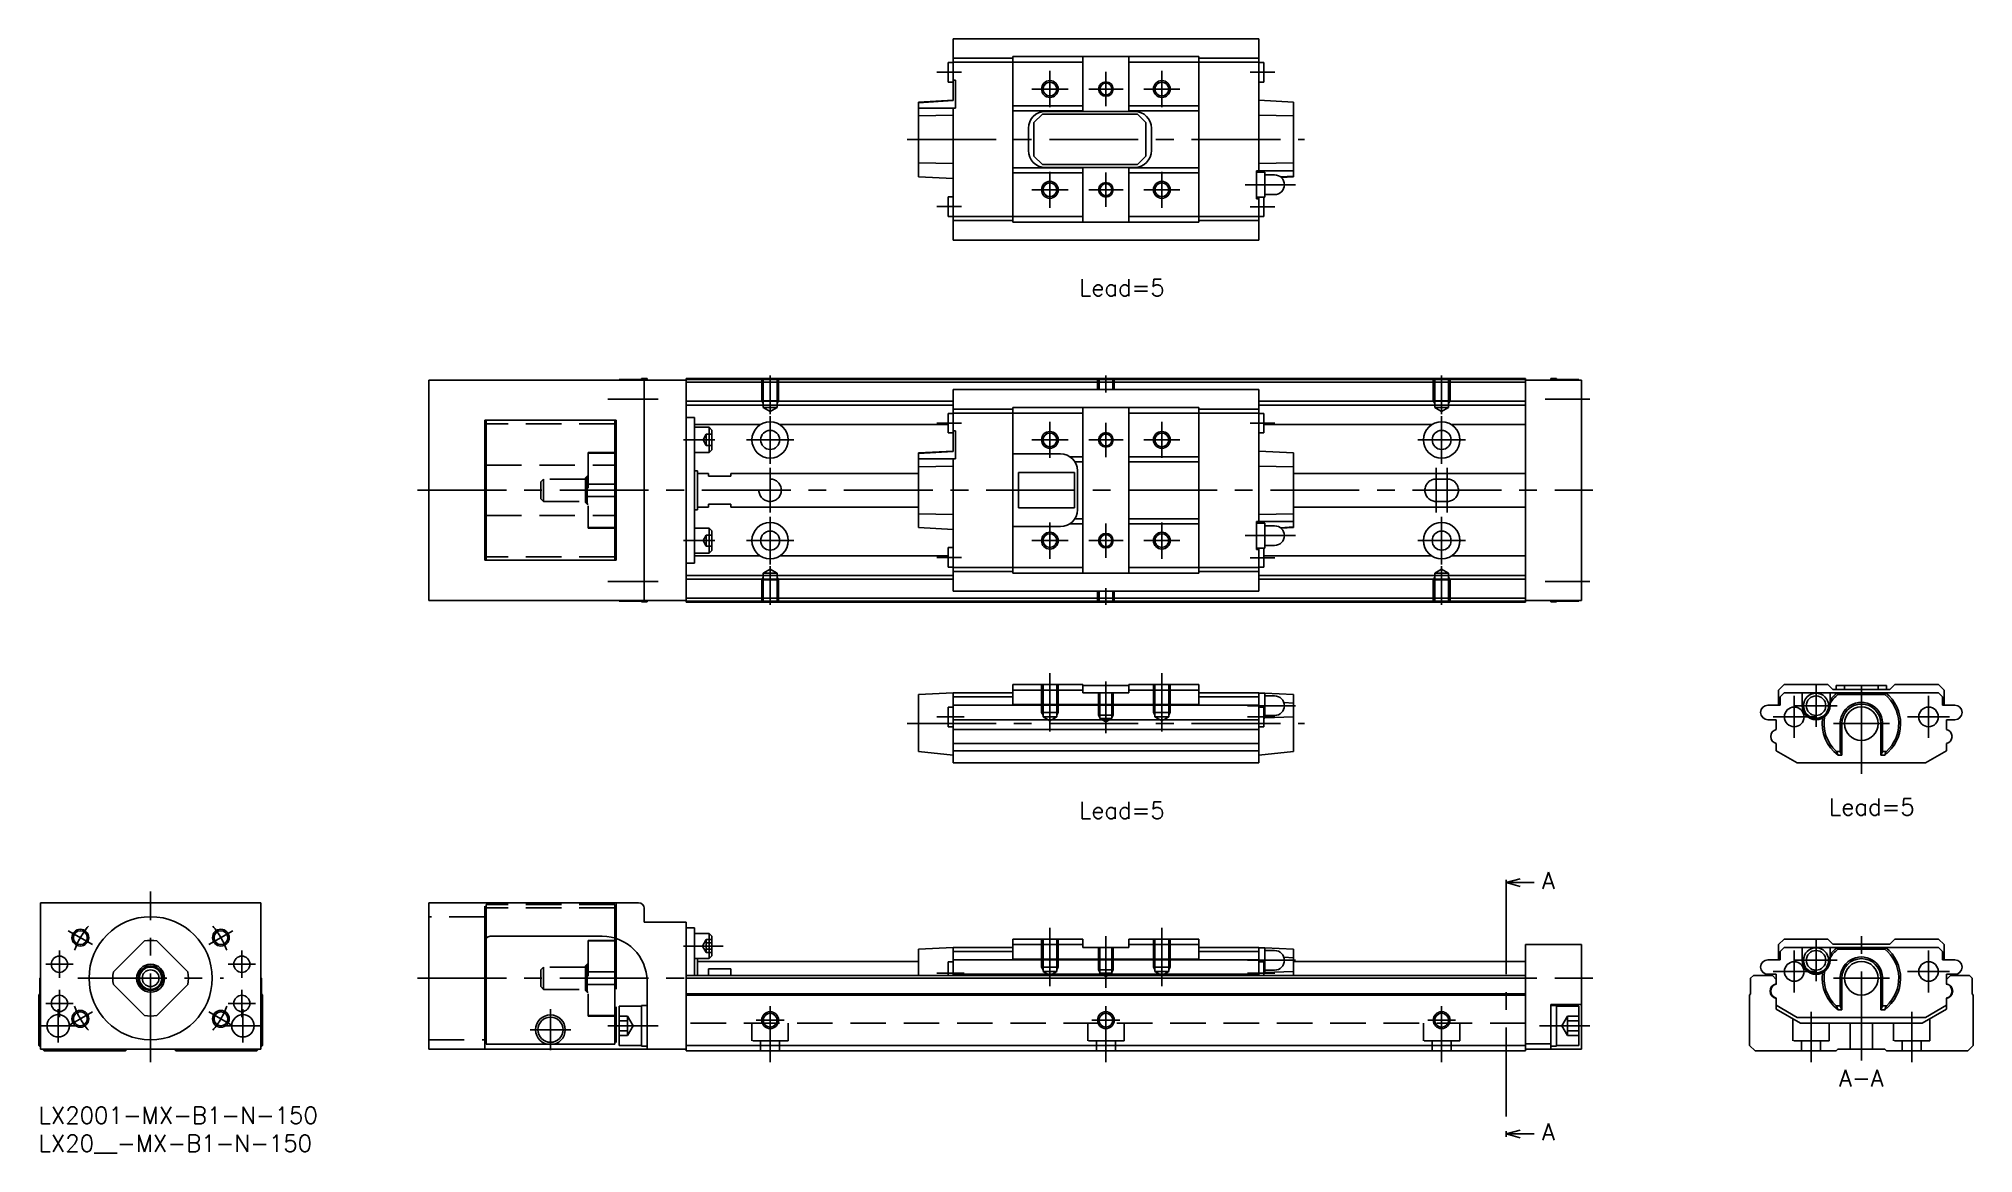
# Model space of a CAD drawing. Extents: x 0 to 346, y -8 to 191.
import ezdxf

# ---------------------------------------------------------------- set-up
doc = ezdxf.new("R2010")
doc.units = 0
doc.header["$LTSCALE"] = 0.5
doc.linetypes.add('CENTER', pattern=[50.8, 31.75, -6.35, 6.35, -6.35])
doc.linetypes.add('DASHED', pattern=[19.05, 12.7, -6.35])
for name, color, linetype in [('MSM_CENTER', 1, 'CENTER'), ('MSM_CONTINUOUS', 7, 'CONTINUOUS'), ('MSM_DASHED', 4, 'DASHED'), ('MSM_NARROW', 5, 'CONTINUOUS'), ('MSM_PART_NUMBER', 7, 'CONTINUOUS')]:
    doc.layers.add(name, color=color, linetype=linetype)
doc.styles.get("Standard").update_dxf_attribs({"font": 'txt.shx', "height": 1, "bigfont": 'bigfont.shx'})

# ---------------------------------------------------------------- blocks, each defined once
blk = doc.blocks.new('*U2')
at = {"layer": 'MSM_PART_NUMBER'}
blk.add_text('LX2001-MX-B1-N-150', height=3, dxfattribs=at).set_placement((0, -3))
blk = doc.blocks.new('*U3')
at = {"layer": 'MSM_PART_NUMBER'}
blk.add_text('LX20__-MX-B1-N-150', height=3, dxfattribs=at).set_placement((0, -8))

msp = doc.modelspace()

# ---------------------------------------------------------------- linework, layer by layer
at = {"layer": 'MSM_CENTER'}
for p, q in [((160.5, 184.9), (164.9, 184.9)), ((180.7, 178.67), (180.7, 185.13)), ((190.7, 178.84), (190.7, 184.96)), ((200.7, 178.67), (200.7, 185.13)), ((216.5, 184.9), (220.9, 184.9)), ((183.93, 181.9), (177.47, 181.9)), ((193.76, 181.9), (187.64, 181.9)), ((203.93, 181.9), (197.47, 181.9)), ((155.2, 172.9), (226.2, 172.9)), ((180.7, 160.67), (180.7, 167.13)), ((190.7, 160.84), (190.7, 166.96)), ((200.7, 160.67), (200.7, 167.13)), ((183.93, 163.9), (177.47, 163.9)), ((193.76, 163.9), (187.64, 163.9)), ((203.93, 163.9), (197.47, 163.9)), ((224.6, 164.8), (215.6, 164.8)), ((160.5, 160.9), (164.9, 160.9)), ((216.5, 160.85), (220.9, 160.85)), ((130.7, 130.7), (130.7, 123.79)), ((190.7, 130.7), (190.7, 127.7)), ((250.7, 130.7), (250.7, 123.79)), ((101.7, 126.5), (110.7, 126.5)), ((269.2, 126.5), (277.2, 126.5)), ((130.7, 114.95), (130.7, 123.45)), ((160.5, 122.2), (164.9, 122.2)), ((180.7, 115.97), (180.7, 122.43)), ((190.7, 116.14), (190.7, 122.26)), ((200.7, 115.97), (200.7, 122.43)), ((216.5, 122.2), (220.9, 122.2)), ((250.7, 114.95), (250.7, 123.45)), ((115.2, 119.2), (120.8, 119.2)), ((126.45, 119.2), (134.95, 119.2)), ((183.93, 119.2), (177.47, 119.2)), ((193.76, 119.2), (187.64, 119.2)), ((203.93, 119.2), (197.47, 119.2)), ((246.45, 119.2), (254.95, 119.2)), ((130.7, 114.2), (130.7, 106.2)), ((249.7, 114.2), (249.7, 106.2)), ((251.7, 114.2), (251.7, 106.2)), ((67.7, 110.2), (277.7, 110.2)), ((130.7, 96.95), (130.7, 105.45)), ((180.7, 97.97), (180.7, 104.43)), ((190.7, 98.14), (190.7, 104.26)), ((200.7, 97.97), (200.7, 104.43)), ((250.7, 96.95), (250.7, 105.45)), ((115.2, 101.2), (120.8, 101.2)), ((126.45, 101.2), (134.95, 101.2)), ((183.93, 101.2), (177.47, 101.2)), ((193.76, 101.2), (187.64, 101.2)), ((203.93, 101.2), (197.47, 101.2)), ((224.6, 102.1), (215.6, 102.1)), ((246.45, 101.2), (254.95, 101.2)), ((160.5, 98.2), (164.9, 98.2)), ((216.5, 98.15), (220.9, 98.15)), ((101.7, 93.9), (110.7, 93.9)), ((130.7, 96.61), (130.7, 89.7)), ((250.7, 96.61), (250.7, 89.7)), ((269.2, 93.9), (277.2, 93.9)), ((190.7, 92.7), (190.7, 89.7)), ((180.7, 77.5), (180.7, 67.1)), ((200.7, 77.5), (200.7, 67.1)), ((325.7, 59.55), (325.7, 77.35)), ((190.7, 76), (190.7, 66.8)), ((313.7, 65.95), (313.7, 73.45)), ((317.6, 67.95), (317.6, 75.45)), ((337.7, 65.95), (337.7, 73.45)), ((160.5, 69.7), (165.4, 69.7)), ((224.6, 71.7), (216, 71.7)), ((216, 69.7), (220.9, 69.7)), ((309.95, 69.7), (317.45, 69.7)), ((313.85, 71.7), (321.35, 71.7)), ((333.95, 69.7), (341.45, 69.7)), ((155.2, 68.5), (226.2, 68.5)), ((320.7, 68.5), (330.7, 68.5)), ((20, 8), (20, 38.5)), ((262.2, 39.58), (262.2, -4.33)), ((5.28, 31.5), (9.61, 29)), ((34.72, 31.5), (30.39, 29)), ((180.7, 32), (180.7, 21.6)), ((200.7, 32), (200.7, 21.6)), ((3.7, 23.05), (3.7, 27.95)), ((36.3, 23.05), (36.3, 27.95)), ((115.2, 28.75), (122.3, 28.75)), ((190.7, 30.5), (190.7, 21.3)), ((313.7, 20.45), (313.7, 27.95)), ((317.6, 22.45), (317.6, 29.95)), ((325.7, 8.3), (325.7, 31.1)), ((337.7, 20.45), (337.7, 27.95)), ((1.25, 25.5), (6.15, 25.5)), ((33.85, 25.5), (38.75, 25.5)), ((224.6, 26.2), (216, 26.2)), ((309.95, 24.2), (317.45, 24.2)), ((313.85, 26.2), (321.35, 26.2)), ((333.95, 24.2), (341.45, 24.2)), ((3.7, 16.05), (3.7, 20.95)), ((7, 23), (33, 23)), ((36.3, 16.05), (36.3, 20.95)), ((67.7, 23), (277.7, 23)), ((160.5, 23.88), (165.4, 23.88)), ((216, 23.88), (220.9, 23.88)), ((320.7, 23), (330.7, 23)), ((1.25, 18.5), (6.15, 18.5)), ((3.5, 11.5), (3.5, 17.5)), ((33.85, 18.5), (38.75, 18.5)), ((36.5, 11.5), (36.5, 17.5)), ((91.45, 10.15), (91.45, 17.45)), ((130.7, 8), (130.7, 18)), ((190.7, 8), (190.7, 18)), ((250.7, 8), (250.7, 18)), ((0.5, 14.5), (6.5, 14.5)), ((9.61, 17), (5.28, 14.5)), ((30.39, 17), (34.72, 14.5)), ((33.5, 14.5), (39.5, 14.5)), ((101.7, 14.5), (110.7, 14.5)), ((128.2, 15.5), (133.2, 15.5)), ((188.2, 15.5), (193.2, 15.5)), ((248.2, 15.5), (253.2, 15.5)), ((268.2, 14.5), (277.2, 14.5)), ((316.7, 8), (316.7, 17)), ((334.7, 8), (334.7, 17)), ((87.8, 13.8), (95.1, 13.8))]:
    msp.add_line(p, q, dxfattribs=at)
for start, end in [(140.1188, 159.8812), (20.1188, 39.8812), (200.1188, 219.8812), (320.1188, 339.8812)]:
    msp.add_arc((20, 23), 14.5, start, end, dxfattribs=at)
at = {"layer": 'MSM_CONTINUOUS'}
for p, q in [((163.4, 190.9), (163.4, 179.83)), ((218, 190.9), (163.4, 190.9)), ((218, 190.9), (218, 167.3)), ((174.1, 187.4), (163.4, 187.4)), ((174.1, 186.69), (163.4, 186.69)), ((207.3, 187.7), (174.1, 187.7)), ((174.1, 187.7), (174.1, 158.1)), ((186.6, 186.7), (174.1, 186.7)), ((186.6, 177.9), (186.6, 187.7)), ((194.8, 187.7), (194.8, 177.9)), ((207.3, 186.7), (194.8, 186.7)), ((207.3, 187.7), (207.3, 158.1)), ((218, 187.4), (207.3, 187.4)), ((218, 186.69), (207.3, 186.69)), ((162.5, 186.65), (162.5, 183.15)), ((163.4, 186.65), (162.5, 186.65)), ((163.8, 183.5), (163.4, 183.5)), ((163.8, 183.5), (163.8, 178.5)), ((218.9, 186.65), (218, 186.65)), ((218.9, 186.65), (218.9, 183.15)), ((163.4, 179.9), (157.2, 179.58)), ((163.4, 179.83), (157.2, 179.46)), ((162.5, 183.15), (163.4, 183.15)), ((218, 183.15), (218.9, 183.15)), ((224.2, 179.58), (218, 179.9)), ((157.2, 166.22), (157.2, 179.58)), ((157.2, 178.5), (163.8, 178.5)), ((163.4, 177.23), (157.2, 177.09)), ((163.4, 178.5), (163.4, 154.9)), ((186.6, 178.9), (174.1, 178.9)), ((186.6, 178), (174.1, 178)), ((179.35, 177.4), (177.85, 175.9)), ((196.35, 177.4), (179.35, 177.4)), ((179.85, 177.9), (195.85, 177.9)), ((207.3, 178.9), (194.8, 178.9)), ((207.3, 178), (194.8, 178)), ((197.85, 175.9), (196.35, 177.4)), ((224.2, 177.09), (218, 177.23)), ((224.2, 179.58), (224.2, 166.22)), ((176.85, 170.9), (176.85, 174.9)), ((177.85, 175.9), (177.85, 169.9)), ((197.85, 169.9), (197.85, 175.9)), ((198.85, 174.9), (198.85, 170.9)), ((177.85, 169.9), (179.35, 168.4)), ((196.35, 168.4), (197.85, 169.9)), ((157.2, 168.71), (163.4, 168.57)), ((157.2, 166.22), (163.4, 165.9)), ((186.6, 167.8), (174.1, 167.8)), ((186.6, 166.9), (174.1, 166.9)), ((179.35, 168.4), (196.35, 168.4)), ((195.85, 167.9), (179.85, 167.9)), ((186.6, 158.1), (186.6, 167.9)), ((194.8, 167.9), (194.8, 158.1)), ((207.3, 167.8), (194.8, 167.8)), ((207.3, 166.9), (194.8, 166.9)), ((224.2, 167.3), (217.6, 167.3)), ((217.6, 167.3), (217.6, 162.3)), ((219.1, 167.05), (217.6, 167.05)), ((218, 168.57), (224.2, 168.71)), ((219.1, 162.55), (219.1, 167.05)), ((220.85, 166.55), (219.1, 166.55)), ((221.9, 166.2), (224.2, 166.34)), ((222.01, 166.11), (224.2, 166.22)), ((162.5, 162.65), (162.5, 159.15)), ((163.4, 162.65), (162.5, 162.65)), ((217.6, 162.55), (219.1, 162.55)), ((218, 162.55), (218, 154.9)), ((218.9, 162.55), (218.9, 159.15)), ((219.1, 163.05), (220.85, 163.05)), ((162.5, 159.15), (163.4, 159.15)), ((174.1, 159.11), (163.4, 159.11)), ((186.6, 159.1), (174.1, 159.1)), ((207.3, 159.1), (194.8, 159.1)), ((218, 159.11), (207.3, 159.11)), ((218, 162.3), (217.6, 162.3)), ((218, 159.15), (218.9, 159.15)), ((174.1, 158.4), (163.4, 158.4)), ((207.3, 158.1), (174.1, 158.1)), ((218, 158.4), (207.3, 158.4)), ((163.4, 154.9), (218, 154.9)), ((69.7, 90.5), (69.7, 129.9)), ((115.7, 129.9), (69.7, 129.9)), ((103.7, 130), (103.7, 129.9)), ((107.7, 130), (103.7, 130)), ((107.7, 130.15), (107.7, 129.9)), ((108.7, 130.15), (107.7, 130.15)), ((108.2, 90.5), (108.2, 129.9)), ((108.7, 130.15), (108.7, 129.9)), ((115.7, 130.2), (115.7, 90.2)), ((265.7, 130.2), (115.7, 130.2)), ((265.7, 130), (115.7, 130)), ((265.7, 129.5), (115.7, 129.5)), ((163.4, 128.2), (163.4, 117.13)), ((218, 128.2), (163.4, 128.2)), ((218, 128.2), (218, 104.6)), ((265.7, 130.2), (265.7, 90.2)), ((275.7, 129.9), (265.7, 129.9)), ((270.2, 129.9), (270.2, 130.15)), ((270.2, 130.15), (271.2, 130.15)), ((271.2, 129.9), (271.2, 130.15)), ((271.2, 130), (275.2, 130)), ((275.2, 129.9), (275.2, 130)), ((275.7, 129.9), (275.7, 90.5)), ((163.4, 126.1), (115.7, 126.1)), ((163.4, 125.4), (115.7, 125.4)), ((174.1, 124.7), (163.4, 124.7)), ((207.3, 125), (174.1, 125)), ((174.1, 125), (174.1, 95.4)), ((186.6, 95.4), (186.6, 125)), ((194.8, 125), (194.8, 95.4)), ((207.3, 125), (207.3, 95.4)), ((218, 124.7), (207.3, 124.7)), ((265.7, 126.1), (218, 126.1)), ((265.7, 125.4), (218, 125.4)), ((79.7, 97.7), (79.7, 122.7)), ((79.7, 122.7), (103.2, 122.7)), ((79.95, 122.7), (79.95, 97.7)), ((102.95, 122.7), (102.95, 97.7)), ((103.2, 122.7), (103.2, 97.7)), ((117.2, 123.2), (115.7, 123.2)), ((117.2, 97.2), (117.2, 123.2)), ((128.95, 121.94), (117.2, 121.94)), ((119.8, 121.45), (117.2, 121.45)), ((119.8, 121.45), (119.8, 116.95)), ((120.3, 120.95), (119.8, 121.45)), ((162.5, 121.94), (132.45, 121.94)), ((162.5, 123.95), (162.5, 120.45)), ((163.4, 123.95), (162.5, 123.95)), ((174.1, 123.99), (163.4, 123.99)), ((186.6, 124), (174.1, 124)), ((207.3, 124), (194.8, 124)), ((218, 123.99), (207.3, 123.99)), ((218.9, 123.95), (218, 123.95)), ((218.9, 123.95), (218.9, 120.45)), ((248.95, 121.94), (218.9, 121.94)), ((265.7, 121.94), (252.45, 121.94)), ((120.3, 120.95), (120.3, 117.45)), ((162.5, 120.45), (163.4, 120.45)), ((163.8, 120.8), (163.4, 120.8)), ((163.8, 120.8), (163.8, 115.8)), ((218, 120.45), (218.9, 120.45)), ((79.7, 114.7), (79.95, 114.7)), ((103.2, 116.95), (102.95, 116.95)), ((103.2, 116.86), (102.95, 116.86)), ((117.2, 116.95), (119.8, 116.95)), ((119.8, 116.95), (120.3, 117.45)), ((163.4, 117.2), (157.2, 116.88)), ((163.4, 117.13), (157.2, 116.76)), ((157.2, 103.52), (157.2, 116.88)), ((163.8, 115.8), (157.2, 115.8)), ((163.4, 114.53), (157.2, 114.39)), ((163.4, 115.8), (163.4, 92.2)), ((182.6, 116.7), (174.1, 116.7)), ((186.6, 116.2), (184.26, 116.2)), ((186.6, 115.3), (185.14, 115.3)), ((207.3, 116.2), (194.8, 116.2)), ((207.3, 115.3), (194.8, 115.3)), ((224.2, 116.88), (218, 117.2)), ((224.2, 114.39), (218, 114.53)), ((224.2, 116.88), (224.2, 103.52)), ((102.95, 111.32), (103.2, 111.32)), ((117.7, 113.7), (117.2, 113.7)), ((117.7, 113.7), (117.7, 106.7)), ((119.7, 113.2), (117.7, 113.2)), ((119.7, 113.2), (119.7, 112.7)), ((123.7, 112.7), (119.7, 112.7)), ((123.7, 113.2), (123.7, 112.7)), ((157.2, 113.2), (123.7, 113.2)), ((175.1, 113.36), (175.1, 107.04)), ((185.1, 113.36), (175.1, 113.36)), ((185.1, 113.36), (185.1, 107.04)), ((185.6, 113.7), (185.6, 106.7)), ((265.7, 113.2), (224.2, 113.2)), ((103.2, 109.08), (102.95, 109.08)), ((117.7, 107.2), (119.7, 107.2)), ((119.7, 107.7), (123.7, 107.7)), ((119.7, 107.7), (119.7, 107.2)), ((123.7, 107.7), (123.7, 107.2)), ((123.7, 107.2), (157.2, 107.2)), ((224.2, 107.2), (265.7, 107.2)), ((79.7, 105.7), (79.95, 105.7)), ((117.2, 106.7), (117.7, 106.7)), ((157.2, 106.01), (163.4, 105.87)), ((175.1, 107.04), (185.1, 107.04)), ((186.6, 104.2), (184.26, 104.2)), ((186.6, 105.1), (185.14, 105.1)), ((207.3, 105.1), (194.8, 105.1)), ((207.3, 104.2), (194.8, 104.2)), ((224.2, 104.6), (217.6, 104.6)), ((217.6, 104.6), (217.6, 99.6)), ((219.1, 104.35), (217.6, 104.35)), ((218, 105.87), (224.2, 106.01)), ((219.1, 99.85), (219.1, 104.35)), ((220.85, 103.85), (219.1, 103.85)), ((102.95, 103.54), (103.2, 103.54)), ((102.95, 103.45), (103.2, 103.45)), ((119.8, 103.45), (117.2, 103.45)), ((120.3, 102.95), (119.8, 103.45)), ((119.8, 103.45), (119.8, 98.95)), ((120.3, 102.95), (120.3, 99.45)), ((157.2, 103.52), (163.4, 103.2)), ((174.1, 103.7), (182.6, 103.7)), ((219.1, 100.35), (220.85, 100.35)), ((221.9, 103.5), (224.2, 103.64)), ((222.01, 103.41), (224.2, 103.52)), ((103.2, 97.7), (79.7, 97.7)), ((117.2, 97.2), (115.7, 97.2)), ((117.2, 98.95), (119.8, 98.95)), ((128.95, 98.46), (117.2, 98.46)), ((119.8, 98.95), (120.3, 99.45)), ((162.5, 98.46), (132.45, 98.46)), ((162.5, 99.95), (162.5, 96.45)), ((163.4, 99.95), (162.5, 99.95)), ((217.6, 99.85), (219.1, 99.85)), ((218, 99.6), (217.6, 99.6)), ((218, 99.85), (218, 92.2)), ((218.9, 99.85), (218.9, 96.45)), ((248.95, 98.46), (218.9, 98.46)), ((265.7, 98.46), (252.45, 98.46)), ((163.4, 95), (115.7, 95)), ((163.4, 94.3), (115.7, 94.3)), ((162.5, 96.45), (163.4, 96.45)), ((174.1, 96.41), (163.4, 96.41)), ((174.1, 95.7), (163.4, 95.7)), ((186.6, 96.4), (174.1, 96.4)), ((207.3, 95.4), (174.1, 95.4)), ((207.3, 96.4), (194.8, 96.4)), ((218, 96.41), (207.3, 96.41)), ((218, 95.7), (207.3, 95.7)), ((218, 96.45), (218.9, 96.45)), ((265.7, 95), (218, 95)), ((265.7, 94.3), (218, 94.3)), ((115.7, 90.5), (69.7, 90.5)), ((103.7, 90.5), (103.7, 90.4)), ((103.7, 90.4), (107.7, 90.4)), ((107.7, 90.5), (107.7, 90.25)), ((107.7, 90.25), (108.7, 90.25)), ((108.7, 90.5), (108.7, 90.25)), ((265.7, 90.9), (115.7, 90.9)), ((265.7, 90.4), (115.7, 90.4)), ((265.7, 90.2), (115.7, 90.2)), ((163.4, 92.2), (218, 92.2)), ((275.7, 90.5), (265.7, 90.5)), ((270.2, 90.5), (270.2, 90.25)), ((270.2, 90.25), (271.2, 90.25)), ((271.2, 90.5), (271.2, 90.25)), ((271.2, 90.4), (275.2, 90.4)), ((275.2, 90.5), (275.2, 90.4)), ((157.2, 73.7), (163.4, 74)), ((157.2, 63.54), (157.2, 73.7)), ((174.1, 74), (163.4, 74)), ((163.4, 74), (163.4, 61.5)), ((174.1, 73.29), (163.4, 73.29)), ((186.6, 75.5), (174.1, 75.5)), ((174.1, 75.5), (174.1, 71.93)), ((186.6, 74.5), (174.1, 74.5)), ((186.6, 74), (186.6, 75.5)), ((186.6, 75.3), (194.8, 75.3)), ((186.6, 74), (194.8, 74)), ((207.3, 75.5), (194.8, 75.5)), ((194.8, 75.5), (194.8, 74)), ((207.3, 74.5), (194.8, 74.5)), ((207.3, 75.5), (207.3, 71.93)), ((218, 74), (207.3, 74)), ((218, 73.29), (207.3, 73.29)), ((218, 74), (219.02, 73.95)), ((218, 74), (218, 61.5)), ((219.1, 73.95), (218, 73.95)), ((219.1, 73.95), (224.2, 73.7)), ((219.1, 69.45), (219.1, 73.95)), ((220.85, 73.45), (219.1, 73.45)), ((224.2, 73.7), (224.2, 63.54)), ((311.9, 75.5), (310.9, 74.5)), ((310.9, 74.5), (310.9, 71.93)), ((311.91, 74), (311.2, 73.29)), ((311.2, 73.29), (311.2, 71.8)), ((319.7, 75.5), (311.9, 75.5)), ((339.49, 74), (311.91, 74)), ((315.1, 71.7), (315.1, 74)), ((320.6, 74.6), (319.7, 75.5)), ((320.1, 74), (320.1, 71.7)), ((330.8, 74.6), (320.6, 74.6)), ((321.2, 74.6), (321.2, 75.3)), ((321.2, 75.3), (330.2, 75.3)), ((321.37, 74), (321.51, 73.7)), ((329.89, 73.7), (321.51, 73.7)), ((322.7, 74.6), (322.7, 75.3)), ((328.7, 74.6), (328.7, 75.3)), ((329.89, 73.7), (330.03, 74)), ((330.2, 74.6), (330.2, 75.3)), ((331.7, 75.5), (330.8, 74.6)), ((339.5, 75.5), (331.7, 75.5)), ((340.2, 73.29), (339.49, 74)), ((340.5, 74.5), (339.5, 75.5)), ((340.2, 71.8), (340.2, 73.29)), ((340.5, 71.93), (340.5, 74.5)), ((163.4, 71.45), (162.5, 71.45)), ((162.5, 71.45), (162.5, 67.95)), ((218, 71.8), (163.4, 71.8)), ((218, 69.2), (163.4, 69.2)), ((207.3, 71.93), (174.1, 71.93)), ((218.9, 71.45), (218, 71.45)), ((218.9, 71.45), (218.9, 67.95)), ((218.9, 69.45), (219.1, 69.45)), ((219.1, 69.95), (220.85, 69.95)), ((219.1, 69.53), (224.2, 69.73)), ((224.2, 72.13), (222.5, 72.29)), ((311.2, 71.8), (309, 71.8)), ((309, 69.2), (310.5, 69.2)), ((310.5, 69.2), (310.5, 67.46)), ((310.9, 71.93), (311.2, 71.93)), ((340.2, 71.93), (340.5, 71.93)), ((342.4, 71.8), (340.2, 71.8)), ((340.9, 67.46), (340.9, 69.2)), ((340.9, 69.2), (342.4, 69.2)), ((162.5, 67.95), (163.4, 67.95)), ((218, 67.46), (163.4, 67.46)), ((218, 67.95), (218.9, 67.95)), ((321.91, 68.18), (321.91, 63.54)), ((322.2, 68.5), (322.2, 62.88)), ((329.2, 68.5), (329.2, 62.88)), ((329.49, 63.54), (329.49, 68.18)), ((163.4, 62.88), (157.2, 63.54)), ((218, 64.94), (163.4, 64.94)), ((218, 63.66), (163.4, 63.66)), ((224.2, 63.54), (218, 62.88)), ((310.5, 64.94), (310.5, 63.66)), ((310.5, 63.66), (314.24, 61.5)), ((321.91, 63.54), (321.23, 63.54)), ((322.2, 62.88), (321.53, 62.88)), ((321.91, 63.54), (322.2, 62.88)), ((329.2, 62.88), (329.49, 63.54)), ((329.87, 62.88), (329.2, 62.88)), ((330.17, 63.54), (329.49, 63.54)), ((337.16, 61.5), (340.9, 63.66)), ((340.9, 63.66), (340.9, 64.94)), ((218, 61.5), (163.4, 61.5)), ((314.24, 61.5), (337.16, 61.5)), ((262.2, 40.08), (264.7, 40.75)), ((262.2, 40.58), (262.2, 39.58)), ((264.7, 39.41), (262.2, 40.08)), ((262.2, 40.08), (267.2, 40.08)), ((39.7, 36.5), (0.3, 36.5)), ((0.3, 36.5), (0.3, 10.3)), ((39.7, 36.5), (39.7, 10.3)), ((107.2, 36.5), (69.7, 36.5)), ((69.7, 36.5), (69.7, 10.3)), ((108.2, 33), (108.2, 35.5)), ((115.7, 33), (108.2, 33)), ((115.7, 33), (115.7, 10)), ((117.2, 32), (115.7, 32)), ((117.2, 23.5), (117.2, 32)), ((18.88, 29.66), (13.34, 24.12)), ((26.66, 24.12), (21.12, 29.66)), ((79.7, 29.5), (79.7, 10.3)), ((79.95, 30.16), (79.95, 11.2)), ((100.7, 30.5), (80.7, 30.5)), ((102.95, 30.18), (102.95, 11.2)), ((103.2, 29.75), (102.95, 29.75)), ((103.2, 29.66), (102.95, 29.66)), ((103.2, 30.1), (103.2, 27.42)), ((119.8, 31), (117.2, 31)), ((120.3, 30.5), (119.8, 31)), ((119.8, 31), (119.8, 26.5)), ((120.3, 30.5), (120.3, 27)), ((157.2, 28.2), (163.4, 28.5)), ((157.2, 23.5), (157.2, 28.2)), ((174.1, 28.5), (163.4, 28.5)), ((163.4, 28.5), (163.4, 23.5)), ((174.1, 27.79), (163.4, 27.79)), ((174.1, 30), (174.1, 26.43)), ((186.6, 30), (174.1, 30)), ((186.6, 29), (174.1, 29)), ((186.6, 28.5), (186.6, 30)), ((186.6, 28.5), (194.8, 28.5)), ((194.8, 28.5), (194.8, 30)), ((207.3, 30), (194.8, 30)), ((207.3, 29), (194.8, 29)), ((207.3, 30), (207.3, 26.43)), ((218, 28.5), (207.3, 28.5)), ((218, 27.79), (207.3, 27.79)), ((218, 28.5), (219.02, 28.45)), ((218, 28.5), (218, 23.5)), ((219.1, 28.45), (218, 28.45)), ((219.1, 28.45), (224.2, 28.2)), ((219.1, 23.95), (219.1, 28.45)), ((220.85, 27.95), (219.1, 27.95)), ((224.2, 28.2), (224.2, 23.5)), ((275.7, 29), (265.7, 29)), ((265.7, 29), (265.7, 10)), ((275.7, 29), (275.7, 10.3)), ((311.9, 30), (310.9, 29)), ((310.9, 29), (310.9, 26.43)), ((311.91, 28.5), (311.2, 27.79)), ((311.2, 27.79), (311.2, 26.3)), ((319.7, 30), (311.9, 30)), ((339.49, 28.5), (311.91, 28.5)), ((315.1, 26.2), (315.1, 28.5)), ((320.6, 29.1), (319.7, 30)), ((320.1, 28.5), (320.1, 26.2)), ((330.8, 29.1), (320.6, 29.1)), ((321.37, 28.5), (321.51, 28.2)), ((329.89, 28.2), (321.51, 28.2)), ((329.89, 28.2), (330.03, 28.5)), ((331.7, 30), (330.8, 29.1)), ((339.5, 30), (331.7, 30)), ((340.2, 27.79), (339.49, 28.5)), ((340.5, 29), (339.5, 30)), ((340.2, 26.3), (340.2, 27.79)), ((340.5, 26.43), (340.5, 29)), ((79.7, 27.42), (79.95, 27.42)), ((102.95, 27.42), (103.2, 27.42)), ((117.2, 26.5), (119.8, 26.5)), ((117.7, 26.5), (117.7, 23.5)), ((157.2, 26), (117.7, 26)), ((119.7, 24.66), (123.7, 24.66)), ((119.7, 24.66), (119.7, 23.5)), ((119.8, 26.5), (120.3, 27)), ((123.7, 24.66), (123.7, 23.5)), ((163.4, 25.95), (162.5, 25.95)), ((162.5, 25.95), (162.5, 23.5)), ((218, 26.3), (163.4, 26.3)), ((207.3, 26.43), (174.1, 26.43)), ((218.9, 25.95), (218, 25.95)), ((218.9, 25.95), (218.9, 23.5)), ((219.1, 24.45), (220.85, 24.45)), ((219.1, 24.03), (224.2, 24.23)), ((224.2, 26.63), (222.5, 26.79)), ((265.7, 26), (224.2, 26)), ((311.2, 26.3), (309, 26.3)), ((310.9, 26.43), (311.2, 26.43)), ((340.2, 26.43), (340.5, 26.43)), ((342.4, 26.3), (340.2, 26.3)), ((0.2, 23), (0.3, 23.1)), ((0.2, 20.2), (0.2, 23)), ((13.34, 21.88), (18.88, 16.34)), ((21.12, 16.34), (26.66, 21.88)), ((39.7, 23.1), (39.8, 23)), ((39.8, 23), (39.8, 20.2)), ((108.7, 10.3), (108.7, 22.5)), ((265.7, 23.5), (115.7, 23.5)), ((265.7, 23), (115.7, 23)), ((218, 23.7), (163.4, 23.7)), ((218.9, 23.95), (219.1, 23.95)), ((305.9, 23), (306.4, 23.5)), ((305.9, 20.2), (305.9, 23)), ((306.4, 23.5), (309.8, 23.5)), ((309, 23.7), (310.5, 23.7)), ((309.8, 23.5), (310.5, 22.8)), ((310.5, 23.7), (310.5, 21.96)), ((321.91, 22.68), (321.91, 18.04)), ((322.2, 23), (322.2, 17.38)), ((329.2, 23), (329.2, 17.38)), ((329.49, 18.04), (329.49, 22.68)), ((340.9, 23.7), (342.4, 23.7)), ((340.9, 21.96), (340.9, 23.7)), ((340.9, 22.8), (341.6, 23.5)), ((341.6, 23.5), (345, 23.5)), ((345, 23.5), (345.5, 23)), ((345.5, 23), (345.5, 20.2)), ((0, 20), (0.2, 20.2)), ((0, 11), (0, 20)), ((39.8, 20.2), (40, 20)), ((40, 20), (40, 11)), ((107.7, 18), (103.7, 18)), ((103.7, 18), (103.7, 11)), ((108.7, 18.15), (107.7, 18.15)), ((107.7, 18.15), (107.7, 10.85)), ((265.7, 20.2), (115.7, 20.2)), ((265.7, 20), (115.7, 20)), ((275.7, 18.3), (270.2, 18.3)), ((270.2, 18.3), (270.2, 10.3)), ((271.2, 18.15), (270.2, 18.15)), ((271.2, 18.15), (271.2, 10.85)), ((275.2, 18), (271.2, 18)), ((275.2, 18), (275.2, 11)), ((305.7, 20), (305.9, 20.2)), ((305.7, 11), (305.7, 20)), ((310.5, 19.44), (310.5, 17.5)), ((310.5, 18.16), (314.24, 16)), ((310.5, 17.5), (314.83, 15)), ((321.91, 18.04), (321.23, 18.04)), ((322.2, 17.38), (321.53, 17.38)), ((321.91, 18.04), (322.2, 17.38)), ((329.2, 17.38), (329.49, 18.04)), ((329.87, 17.38), (329.2, 17.38)), ((330.17, 18.04), (329.49, 18.04)), ((336.57, 15), (340.9, 17.5)), ((337.16, 16), (340.9, 18.16)), ((340.9, 17.5), (340.9, 19.44)), ((345.5, 20.2), (345.7, 20)), ((345.7, 20), (345.7, 11)), ((314.24, 16), (337.16, 16)), ((314.83, 15), (336.57, 15)), ((0.3, 10.7), (0, 11)), ((40, 11), (39.7, 10.7)), ((90.94, 11.2), (79.95, 11.2)), ((102.95, 11.2), (91.96, 11.2)), ((103.7, 11), (107.7, 11)), ((107.7, 10.85), (108.7, 10.85)), ((265.7, 11), (115.7, 11)), ((270.2, 11.3), (265.7, 11.3)), ((270.2, 10.85), (271.2, 10.85)), ((271.2, 11), (275.2, 11)), ((306.7, 10), (305.7, 11)), ((345.7, 11), (344.7, 10)), ((39.7, 10.3), (0.3, 10.3)), ((1, 10), (0.7, 10.3)), ((15.5, 10), (1, 10)), ((15.8, 10.3), (15.5, 10)), ((24.5, 10), (24.2, 10.3)), ((39, 10), (24.5, 10)), ((39.3, 10.3), (39, 10)), ((69.7, 10.3), (115.7, 10.3)), ((265.7, 10), (115.7, 10)), ((275.7, 10.3), (265.7, 10.3)), ((321.2, 10), (306.7, 10)), ((321.5, 10.3), (321.2, 10)), ((329.9, 10.3), (321.5, 10.3)), ((330.2, 10), (329.9, 10.3)), ((344.7, 10), (330.2, 10)), ((262.2, -4.83), (264.7, -4.16)), ((262.2, -4.33), (262.2, -5.33)), ((264.7, -5.5), (262.2, -4.83)), ((262.2, -4.83), (267.2, -4.83))]:
    msp.add_line(p, q, dxfattribs=at)
for centre, radius in [((180.7, 181.9), 1.23), ((190.7, 181.9), 1.06), ((200.7, 181.9), 1.23), ((180.7, 163.9), 1.23), ((190.7, 163.9), 1.06), ((200.7, 163.9), 1.23), ((130.7, 119.2), 3.25), ((250.7, 119.2), 3.25), ((130.7, 119.2), 1.7), ((180.7, 119.2), 1.23), ((190.7, 119.2), 1.06), ((200.7, 119.2), 1.23), ((250.7, 119.2), 1.7), ((130.7, 101.2), 3.25), ((250.7, 101.2), 3.25), ((130.7, 101.2), 1.7), ((180.7, 101.2), 1.23), ((190.7, 101.2), 1.06), ((200.7, 101.2), 1.23), ((250.7, 101.2), 1.7), ((317.6, 71.7), 2.25), ((317.6, 71.7), 1.75), ((313.7, 69.7), 1.75), ((325.7, 68.5), 3), ((337.7, 69.7), 1.75), ((7.44, 30.25), 1.23), ((20, 23), 11), ((32.56, 30.25), 1.23), ((317.6, 26.2), 2.25), ((317.6, 26.2), 1.75), ((3.7, 25.5), 1.45), ((20, 23), 2.5), ((20, 23), 2.2), ((20, 23), 2), ((20, 23), 1.5), ((36.3, 25.5), 1.45), ((313.7, 24.2), 1.75), ((325.7, 23), 3), ((337.7, 24.2), 1.75), ((3.7, 18.5), 1.45), ((36.3, 18.5), 1.45), ((3.5, 14.5), 2), ((7.44, 15.75), 1.23), ((32.56, 15.75), 1.23), ((36.5, 14.5), 2), ((91.45, 13.8), 2.65), ((91.45, 13.8), 2.25), ((130.7, 15.5), 1.23), ((190.7, 15.5), 1.23), ((250.7, 15.5), 1.23)]:
    msp.add_circle(centre, radius, dxfattribs=at)
for centre, radius, start, end in [((179.85, 174.9), 3, 90, 180), ((195.85, 174.9), 3, 0, 90), ((179.85, 170.9), 3, 180, 270), ((195.85, 170.9), 3, 270, 0), ((220.85, 164.8), 1.75, 270, 90), ((182.6, 113.7), 3, 0, 90), ((182.6, 106.7), 3, 270, 0), ((220.85, 102.1), 1.75, 270, 90), ((220.85, 71.7), 1.75, 270, 90), ((325.7, 68.5), 7, 128.2132, 143.1301), ((325.7, 68.5), 6.68, 128.8735, 147.0286), ((325.7, 68.5), 7, 306.5962, 51.7868), ((325.7, 68.5), 6.68, 312.0402, 51.1265), ((309, 70.5), 1.3, 90, 270), ((317.6, 71.7), 2.5, 180, 0), ((325.7, 68.5), 7, 171.8617, 233.4038), ((325.7, 68.5), 6.68, 169.3812, 227.9598), ((325.7, 68.5), 3.8, 355.1074, 184.8926), ((325.7, 68.5), 3.5, 0, 180), ((342.4, 70.5), 1.3, 270, 90), ((310.8, 66.2), 1.3, 103.3424, 256.6576), ((340.6, 66.2), 1.3, 283.3424, 76.6576), ((326.77, 65.63), 5.92, 200.6125, 207.6426), ((319.51, 67.92), 11.52, 334.0671, 337.6778), ((107.2, 35.5), 1, 0, 90), ((20, 23), 6.75, 80.4309, 99.5691), ((80.7, 29.5), 1, 90, 180), ((100.7, 22.5), 8, 0, 90), ((220.85, 26.2), 1.75, 270, 90), ((325.7, 23), 7, 128.2132, 143.1301), ((325.7, 23), 6.68, 128.8735, 147.0286), ((325.7, 23), 7, 306.5962, 51.7868), ((325.7, 23), 6.68, 312.0402, 51.1265), ((309, 25), 1.3, 90, 270), ((317.6, 26.2), 2.5, 180, 0), ((325.7, 23), 6.68, 169.3812, 227.9598), ((325.7, 23), 3.8, 355.1074, 184.8926), ((325.7, 23), 3.5, 0, 180), ((342.4, 25), 1.3, 270, 90), ((20, 23), 6.75, 170.4309, 189.5691), ((20, 23), 6.75, 350.4309, 9.5691), ((310.7, 20.7), 1.32, 98.7147, 261.2853), ((310.8, 20.7), 1.3, 103.3424, 256.6576), ((325.7, 23), 7, 171.8617, 233.4038), ((340.7, 20.7), 1.32, 278.7147, 81.2853), ((340.6, 20.7), 1.3, 283.3424, 76.6576), ((326.77, 20.13), 5.92, 200.6125, 207.6426), ((319.51, 22.42), 11.52, 334.0671, 337.6778), ((20, 23), 6.75, 260.4309, 279.5691)]:
    msp.add_arc(centre, radius, start, end, dxfattribs=at)
at = {"layer": 'MSM_DASHED'}
for p, q in [((129.2, 130.2), (129.2, 126.2)), ((129.47, 130.2), (129.47, 125)), ((131.93, 125), (131.93, 130.2)), ((132.2, 130.2), (132.2, 126.2)), ((189.2, 130.2), (189.2, 128.2)), ((189.47, 130.2), (189.47, 128.2)), ((191.93, 128.2), (191.93, 130.2)), ((192.2, 130.2), (192.2, 128.2)), ((249.2, 130.2), (249.2, 126.2)), ((249.47, 130.2), (249.47, 125)), ((251.93, 125), (251.93, 130.2)), ((252.2, 130.2), (252.2, 126.2)), ((129.2, 126.2), (132.2, 126.2)), ((129.2, 126.2), (129.47, 125.73)), ((129.47, 125), (131.93, 125)), ((129.47, 125), (130.7, 124.29)), ((130.7, 124.29), (131.93, 125)), ((132.2, 126.2), (131.93, 125.73)), ((249.2, 126.2), (252.2, 126.2)), ((249.2, 126.2), (249.47, 125.73)), ((249.47, 125), (251.93, 125)), ((249.47, 125), (250.7, 124.29)), ((250.7, 124.29), (251.93, 125)), ((252.2, 126.2), (251.93, 125.73)), ((102.95, 122.1), (79.95, 122.1)), ((119.3, 120.2), (118.72, 119.2)), ((119.3, 118.2), (118.72, 119.2)), ((119.3, 120.2), (120.3, 120.2)), ((119.3, 120.2), (119.3, 118.2)), ((119.3, 119.2), (120.3, 119.2)), ((119.3, 118.2), (120.3, 118.2)), ((79.95, 114.7), (103.2, 114.7)), ((98.2, 116.95), (98.2, 103.45)), ((102.95, 116.95), (98.2, 116.95)), ((102.95, 116.86), (98.2, 116.86)), ((90.2, 112.2), (89.7, 111.7)), ((89.7, 111.7), (89.7, 108.7)), ((90.2, 112.2), (90.2, 108.2)), ((97.7, 112.2), (90.2, 112.2)), ((98, 112.7), (97.7, 112.4)), ((97.7, 112.4), (97.7, 108)), ((98.2, 112.7), (98, 112.7)), ((98, 112.7), (98, 107.7)), ((98.2, 111.32), (102.95, 111.32)), ((251.7, 112.2), (249.7, 112.2)), ((89.7, 108.7), (90.2, 108.2)), ((90.2, 108.2), (97.7, 108.2)), ((97.7, 108), (98, 107.7)), ((98, 107.7), (98.2, 107.7)), ((102.95, 109.08), (98.2, 109.08)), ((249.7, 108.2), (251.7, 108.2)), ((79.95, 105.7), (103.2, 105.7)), ((98.2, 103.54), (102.95, 103.54)), ((98.2, 103.45), (102.95, 103.45)), ((119.3, 102.2), (118.72, 101.2)), ((119.3, 100.2), (118.72, 101.2)), ((119.3, 102.2), (120.3, 102.2)), ((119.3, 102.2), (119.3, 100.2)), ((119.3, 101.2), (120.3, 101.2)), ((102.95, 98.3), (79.95, 98.3)), ((119.3, 100.2), (120.3, 100.2)), ((129.2, 94.2), (129.47, 94.67)), ((132.2, 94.2), (129.2, 94.2)), ((129.2, 90.2), (129.2, 94.2)), ((130.7, 96.11), (129.47, 95.4)), ((131.93, 95.4), (129.47, 95.4)), ((129.47, 95.4), (129.47, 90.2)), ((131.93, 95.4), (130.7, 96.11)), ((131.93, 90.2), (131.93, 95.4)), ((132.2, 94.2), (131.93, 94.67)), ((132.2, 90.2), (132.2, 94.2)), ((249.2, 94.2), (249.47, 94.67)), ((252.2, 94.2), (249.2, 94.2)), ((249.2, 90.2), (249.2, 94.2)), ((250.7, 96.11), (249.47, 95.4)), ((249.47, 95.4), (249.47, 90.2)), ((251.93, 95.4), (249.47, 95.4)), ((251.93, 95.4), (250.7, 96.11)), ((251.93, 90.2), (251.93, 95.4)), ((252.2, 94.2), (251.93, 94.67)), ((252.2, 90.2), (252.2, 94.2)), ((189.2, 90.2), (189.2, 92.2)), ((189.47, 92.2), (189.47, 90.2)), ((191.93, 90.2), (191.93, 92.2)), ((192.2, 90.2), (192.2, 92.2)), ((179.2, 75.5), (179.2, 70.5)), ((179.47, 75.5), (179.47, 69.71)), ((181.93, 75.5), (181.93, 69.71)), ((182.2, 75.5), (182.2, 70.5)), ((189.4, 74), (189.4, 70)), ((189.64, 74), (189.64, 69.41)), ((191.76, 74), (191.76, 69.41)), ((192, 74), (192, 70)), ((199.2, 75.5), (199.2, 70.5)), ((199.47, 75.5), (199.47, 69.71)), ((201.93, 75.5), (201.93, 69.71)), ((202.2, 75.5), (202.2, 70.5)), ((179.2, 70.5), (182.2, 70.5)), ((179.2, 70.5), (179.47, 70.03)), ((179.47, 69.71), (181.93, 69.71)), ((179.47, 69.71), (180.7, 69)), ((181.93, 69.71), (180.7, 69)), ((182.2, 70.5), (181.93, 70.03)), ((189.4, 70), (192, 70)), ((189.4, 70), (189.64, 69.58)), ((189.64, 69.41), (191.76, 69.41)), ((189.64, 69.41), (190.7, 68.8)), ((191.76, 69.41), (190.7, 68.8)), ((192, 70), (191.76, 69.58)), ((199.2, 70.5), (202.2, 70.5)), ((199.2, 70.5), (199.47, 70.03)), ((199.47, 69.71), (201.93, 69.71)), ((199.47, 69.71), (200.7, 69)), ((201.93, 69.71), (200.7, 69)), ((202.2, 70.5), (201.93, 70.03)), ((79.7, 29.5), (79.7, 36.5)), ((79.95, 36.2), (79.95, 30.16)), ((102.95, 36.2), (79.95, 36.2)), ((102.95, 35.6), (79.95, 35.6)), ((102.95, 36.2), (102.95, 30.18)), ((103.2, 30.1), (103.2, 36.5)), ((79.7, 34), (69.7, 34)), ((102.95, 29.75), (98.2, 29.75)), ((98.2, 29.75), (98.2, 16.25)), ((102.95, 29.66), (98.2, 29.66)), ((119.3, 29.9), (118.63, 28.75)), ((119.3, 27.6), (118.63, 28.75)), ((119.3, 29.9), (120.3, 29.9)), ((119.3, 29.9), (119.3, 27.6)), ((119.3, 29.33), (120.3, 29.33)), ((119.3, 28.17), (120.3, 28.17)), ((179.2, 30), (179.2, 25)), ((179.47, 30), (179.47, 24.21)), ((181.93, 30), (181.93, 24.21)), ((182.2, 30), (182.2, 25)), ((189.4, 28.5), (189.4, 24.5)), ((189.64, 28.5), (189.64, 23.91)), ((191.76, 28.5), (191.76, 23.91)), ((192, 28.5), (192, 24.5)), ((199.2, 30), (199.2, 25)), ((199.47, 30), (199.47, 24.21)), ((201.93, 30), (201.93, 24.21)), ((202.2, 30), (202.2, 25)), ((90.2, 25), (89.7, 24.5)), ((89.7, 24.5), (89.7, 21.5)), ((97.7, 25), (90.2, 25)), ((90.2, 25), (90.2, 21)), ((98, 25.5), (97.7, 25.2)), ((97.7, 25.2), (97.7, 20.8)), ((98.2, 25.5), (98, 25.5)), ((98, 25.5), (98, 20.5)), ((103.2, 27.42), (103.2, 10.3)), ((119.3, 27.6), (120.3, 27.6)), ((179.2, 25), (182.2, 25)), ((179.2, 25), (179.47, 24.53)), ((179.47, 24.21), (181.93, 24.21)), ((179.47, 24.21), (180.7, 23.5)), ((181.93, 24.21), (180.7, 23.5)), ((182.2, 25), (181.93, 24.53)), ((189.4, 24.5), (192, 24.5)), ((189.4, 24.5), (189.64, 24.08)), ((192, 24.5), (191.76, 24.08)), ((199.2, 25), (202.2, 25)), ((199.2, 25), (199.47, 24.53)), ((199.47, 24.21), (201.93, 24.21)), ((199.47, 24.21), (200.7, 23.5)), ((201.93, 24.21), (200.7, 23.5)), ((202.2, 25), (201.93, 24.53)), ((89.7, 21.5), (90.2, 21)), ((90.2, 21), (97.7, 21)), ((97.7, 20.8), (98, 20.5)), ((98.2, 24.12), (103.2, 24.12)), ((103.2, 21.88), (98.2, 21.88)), ((189.64, 23.91), (191.76, 23.91)), ((189.64, 23.91), (190.7, 23.3)), ((191.76, 23.91), (190.7, 23.3)), ((98, 20.5), (98.2, 20.5)), ((98.2, 16.34), (103.2, 16.34)), ((98.2, 16.25), (103.2, 16.25)), ((105.2, 16.23), (103.7, 16.23)), ((105.2, 15.37), (103.7, 15.37)), ((105.2, 12.77), (105.2, 16.23)), ((105.2, 16.23), (106.2, 14.5)), ((105.2, 12.77), (106.2, 14.5)), ((265.7, 15), (115.7, 15)), ((127.45, 15), (127.45, 11.8)), ((133.95, 11.8), (133.95, 15)), ((187.45, 15), (187.45, 11.8)), ((193.95, 11.8), (193.95, 15)), ((247.45, 15), (247.45, 11.8)), ((253.95, 11.8), (253.95, 15)), ((273.2, 16.23), (272.2, 14.5)), ((273.2, 12.77), (272.2, 14.5)), ((273.2, 16.23), (275.2, 16.23)), ((273.2, 16.23), (273.2, 12.77)), ((273.2, 15.37), (275.2, 15.37)), ((313.45, 15.8), (313.45, 11.8)), ((319.95, 11.8), (319.95, 15)), ((323.7, 15), (323.7, 10.3)), ((327.7, 15), (327.7, 10.3)), ((331.45, 15), (331.45, 11.8)), ((337.95, 11.8), (337.95, 15.8)), ((69.7, 12), (79.7, 12)), ((91.96, 11.2), (90.94, 11.2)), ((105.2, 13.63), (103.7, 13.63)), ((105.2, 12.77), (103.7, 12.77)), ((133.95, 11.8), (127.45, 11.8)), ((129, 11.8), (129, 10)), ((132.4, 10), (132.4, 11.8)), ((193.95, 11.8), (187.45, 11.8)), ((189, 11.8), (189, 10)), ((192.4, 10), (192.4, 11.8)), ((253.95, 11.8), (247.45, 11.8)), ((249, 11.8), (249, 10)), ((252.4, 10), (252.4, 11.8)), ((273.2, 13.63), (275.2, 13.63)), ((273.2, 12.77), (275.2, 12.77)), ((319.95, 11.8), (313.45, 11.8)), ((315, 11.8), (315, 10)), ((318.4, 10), (318.4, 11.8)), ((337.95, 11.8), (331.45, 11.8)), ((333, 11.8), (333, 10)), ((336.4, 10), (336.4, 11.8))]:
    msp.add_line(p, q, dxfattribs=at)
msp.add_circle((130.7, 110.2), 2, dxfattribs=at)
for centre, start, end in [((249.7, 110.2), 90, 270), ((251.7, 110.2), 270, 90)]:
    msp.add_arc(centre, 2, start, end, dxfattribs=at)
at = {"layer": 'MSM_NARROW'}
for centre, radius in [((180.7, 181.9), 1.5), ((200.7, 181.9), 1.5), ((190.7, 181.9), 1.3), ((180.7, 163.9), 1.5), ((190.7, 163.9), 1.3), ((200.7, 163.9), 1.5), ((180.7, 119.2), 1.5), ((190.7, 119.2), 1.3), ((200.7, 119.2), 1.5), ((180.7, 101.2), 1.5), ((190.7, 101.2), 1.3), ((200.7, 101.2), 1.5), ((7.44, 30.25), 1.5), ((32.56, 30.25), 1.5), ((7.44, 15.75), 1.5), ((32.56, 15.75), 1.5), ((130.7, 15.5), 1.5), ((190.7, 15.5), 1.5), ((250.7, 15.5), 1.5)]:
    msp.add_circle(centre, radius, dxfattribs=at)

# ---------------------------------------------------------------- block references
at = {"layer": 'MSM_CONTINUOUS'}
for name in ['*U2', '*U3']:
    msp.add_blockref(name, (0, 0), dxfattribs=at)

# ---------------------------------------------------------------- texts
at = {"layer": 'MSM_PART_NUMBER'}
for s, p in [('Lead=5', (185.92, 144.9)), ('Lead=5', (185.92, 51.5)), ('Lead=5', (319.93, 52.11)), ('A', (268.62, 38.95)), ('A-A', (321.71, 3.66)), ('A', (268.62, -5.96))]:
    msp.add_text(s, height=3, dxfattribs=at).set_placement(p)

doc.saveas('drawing.dxf')
